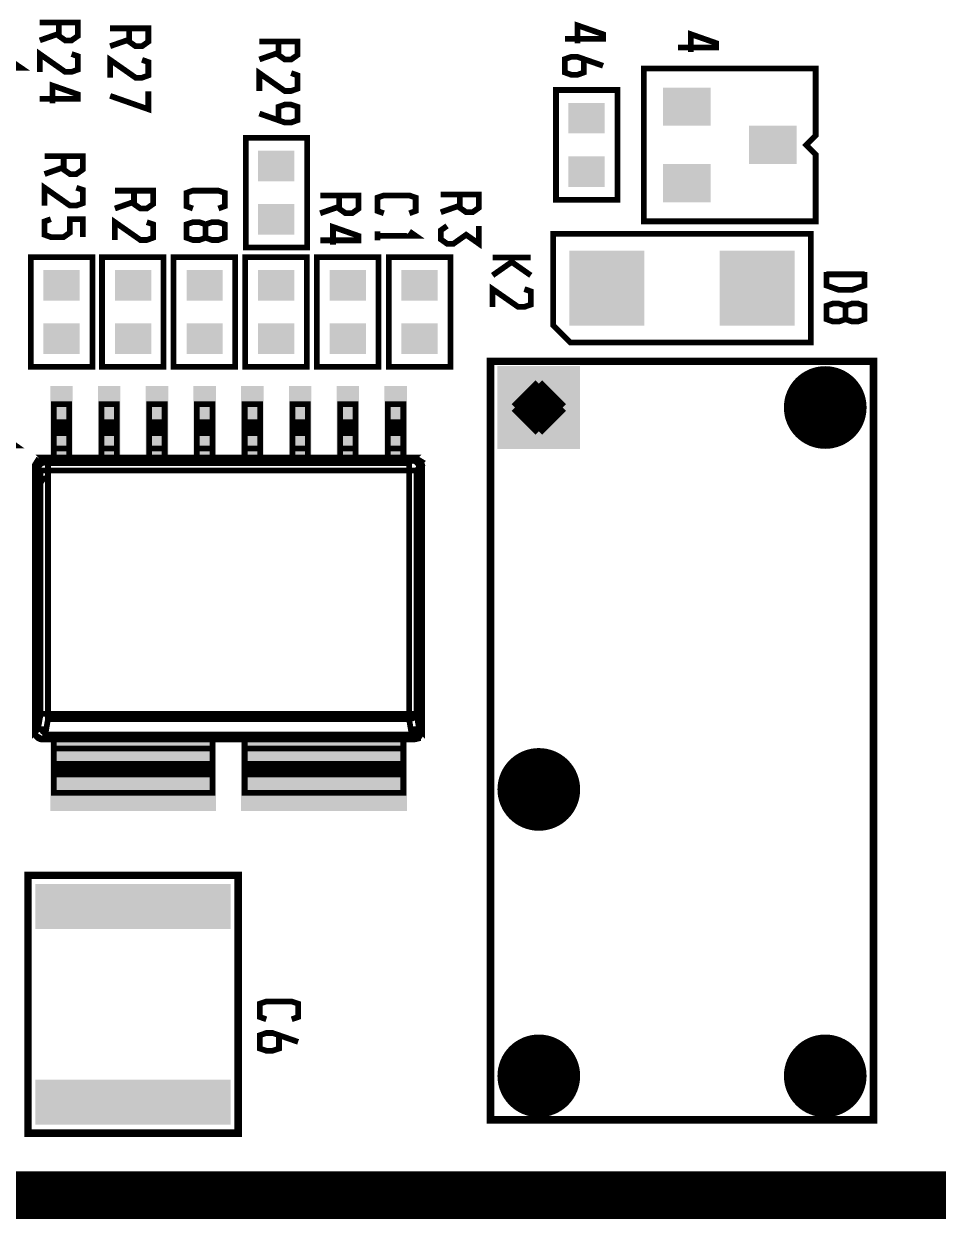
# Model space of a CAD drawing. Extents: x 36 to 154, y -1 to 63.
# Drawn here: x 88.54 to 112.86, y -0.64 to 31.16 of the extents above; entities that cross this region are included whole.
import ezdxf

# ---------------------------------------------------------------- set-up
doc = ezdxf.new("R2010")
doc.units = 0
doc.header["$MEASUREMENT"] = 0
doc.layers.get('0').update_dxf_attribs({"linetype": 'CONTINUOUS'})
for name, color, linetype in [('25-336-0_BOT', 7, 'CONTINUOUS'), ('25-336-0_DRD', 7, 'CONTINUOUS'), ('25-336-0_SST', 1, 'CONTINUOUS'), ('25-336-0_TOP', 4, 'CONTINUOUS'), ('THRUHOLE_TAP', 10, 'CONTINUOUS')]:
    doc.layers.add(name, color=color, linetype=linetype)

# ---------------------------------------------------------------- blocks, each defined once
blk = doc.blocks.new('ROUND_32')
at = {"const_width": 1.09982}
blk.add_lwpolyline([(-0.54991, 0, 1), (0.54991, 0, 1)], format="xyb", close=True, dxfattribs=at)
blk = doc.blocks.new('SQUARE_33')
blk.add_solid([(1.09982, 1.09982), (1.09982, -1.09982), (-1.09982, 1.09982), (-1.09982, -1.09982)])
blk = doc.blocks.new('ROUND_59')
at = {"const_width": 0.0762}
blk.add_lwpolyline([(-0.0381, 0, 1), (0.0381, 0, 1)], format="xyb", close=True, dxfattribs=at)
blk = doc.blocks.new('RECTANGLE_1')
blk.add_solid([(0.4826, 0.4064), (0.4826, -0.4064), (-0.4826, 0.4064), (-0.4826, -0.4064)])
blk = doc.blocks.new('RECTANGLE_5')
blk.add_solid([(2.59969, 0.59944), (2.59969, -0.59944), (-2.59969, 0.59944), (-2.59969, -0.59944)])
blk = doc.blocks.new('RECTANGLE_17')
blk.add_solid([(0.635, 0.508), (0.635, -0.508), (-0.635, 0.508), (-0.635, -0.508)])
blk = doc.blocks.new('SQUARE_18')
blk.add_solid([(0.99949, 0.99949), (0.99949, -0.99949), (-0.99949, 0.99949), (-0.99949, -0.99949)])
blk = doc.blocks.new('RECTANGLE_43')
blk.add_solid([(2.20472, 0.99949), (2.20472, -0.99949), (-2.20472, 0.99949), (-2.20472, -0.99949)])
blk = doc.blocks.new('RECTANGLE_44')
blk.add_solid([(0.29972, 0.99949), (0.29972, -0.99949), (-0.29972, 0.99949), (-0.29972, -0.99949)])
blk = doc.blocks.new('ROUND_11')
at = {"const_width": 0.50038}
blk.add_lwpolyline([(-0.25019, 0, 1), (0.25019, 0, 1)], format="xyb", close=True, dxfattribs=at)
blk = doc.blocks.new('ROUND_23')
at = {"const_width": 0.59944}
blk.add_lwpolyline([(-0.29972, 0, 1), (0.29972, 0, 1)], format="xyb", close=True, dxfattribs=at)

msp = doc.modelspace()

# ---------------------------------------------------------------- linework, layer by layer
at = {"layer": '25-336-0_DRD'}
for points, const_width in [([(38.1, 0), (153.67, 0), (153.67, 62.23), (36.83, 62.23), (36.83, 0), (38.1, 0)], 1.27), ([(102.235, 21.59), (101.6, 20.955)], 0.254), ([(102.87, 20.955), (102.235, 21.59)], 0.254), ([(109.855, 21.59), (109.22, 20.955)], 0.254), ([(110.49, 20.955), (109.855, 21.59)], 0.254), ([(101.6, 20.955), (102.235, 20.32)], 0.254), ([(102.235, 20.32), (102.87, 20.955)], 0.254), ([(109.22, 20.955), (109.855, 20.32)], 0.254), ([(109.855, 20.32), (110.49, 20.955)], 0.254), ([(101.6, 11.43), (101.6, 10.795)], 0.254), ([(102.235, 11.43), (101.6, 11.43)], 0.254), ([(102.235, 10.16), (102.235, 11.43)], 0.254), ([(101.6, 10.795), (102.87, 10.795)], 0.254), ([(102.87, 10.795), (102.87, 10.16)], 0.254), ([(102.87, 10.16), (102.235, 10.16)], 0.254), ([(101.6, 3.81), (101.6, 3.175)], 0.254), ([(102.235, 3.81), (101.6, 3.81)], 0.254), ([(102.235, 2.54), (102.235, 3.81)], 0.254), ([(109.22, 3.81), (109.22, 3.175)], 0.254), ([(109.855, 3.81), (109.22, 3.81)], 0.254), ([(109.855, 2.54), (109.855, 3.81)], 0.254), ([(101.6, 3.175), (102.87, 3.175)], 0.254), ([(102.87, 3.175), (102.87, 2.54)], 0.254), ([(109.22, 3.175), (110.49, 3.175)], 0.254), ([(110.49, 3.175), (110.49, 2.54)], 0.254), ([(102.87, 2.54), (102.235, 2.54)], 0.254), ([(110.49, 2.54), (109.855, 2.54)], 0.254)]:
    msp.add_lwpolyline(points, dxfattribs=dict(at, const_width=const_width))
at = {"layer": '25-336-0_SST'}
for points, const_width in [([(89.46642, 31.19628), (89.46642, 30.84068), (89.63406, 30.7213), (89.80424, 30.7213), (89.97442, 30.84068), (89.97442, 31.19628), (88.95842, 31.19628)], 0.1524), ([(103.26624, 30.6451), (103.26624, 31.12008), (103.94442, 30.88386), (103.94442, 30.76448), (102.92842, 30.76448)], 0.1524), ([(89.46642, 30.8991), (88.95842, 30.7213)], 0.1524), ([(91.3384, 31.04134), (91.3384, 30.68574), (91.50858, 30.56636), (91.67876, 30.56636), (91.8464, 30.68574), (91.8464, 31.04134), (90.8304, 31.04134)], 0.1524), ([(106.27868, 30.41142), (106.27868, 30.8864), (106.95686, 30.64764), (106.95686, 30.5308), (105.94086, 30.5308)], 0.1524), ([(91.3384, 30.74416), (90.8304, 30.56636)], 0.1524), ([(95.30842, 30.68828), (95.30842, 30.33268), (95.47606, 30.2133), (95.64624, 30.2133), (95.81642, 30.33268), (95.81642, 30.68828), (94.80042, 30.68828)], 0.1524), ([(88.95842, 29.8831), (88.95842, 30.35808), (89.63406, 29.8831), (89.80424, 29.8831), (89.97442, 29.94406), (89.97442, 30.29966), (89.80424, 30.35808)], 0.1524), ([(90.8304, 29.72816), (90.8304, 30.20314), (91.50858, 29.72816), (91.67876, 29.72816), (91.8464, 29.78912), (91.8464, 30.14472), (91.67876, 30.20314)], 0.1524), ([(95.30842, 30.3911), (94.80042, 30.2133)], 0.1524), ([(103.43642, 30.22346), (103.43642, 29.86786), (103.26624, 29.8069), (103.09606, 29.8069), (102.92842, 29.86786), (102.92842, 30.22346), (103.09606, 30.28188), (103.26624, 30.28188), (103.94442, 30.04566)], 0.1524), ([(87.43442, 29.99486), (88.45042, 29.99486), (88.28024, 30.1117)], 0.1524), ([(94.80042, 29.3751), (94.80042, 29.85008), (95.47606, 29.3751), (95.64624, 29.3751), (95.81642, 29.43606), (95.81642, 29.79166), (95.64624, 29.85008)], 0.1524), ([(105.029, 29.972), (105.029, 25.908), (109.601, 25.908), (109.601, 27.686), (109.347, 27.94), (109.601, 28.194), (109.601, 29.972), (105.029, 29.972)], 0.1524), ([(89.29624, 29.0449), (89.29624, 29.51988), (89.97442, 29.28366), (89.97442, 29.16428), (88.95842, 29.16428)], 0.1524), ([(90.8304, 29.24556), (91.8464, 28.88996), (91.8464, 29.36494)], 0.1524), ([(104.3305, 26.4795), (104.3305, 29.4005), (102.6922, 29.4005), (102.6922, 26.4795), (104.3305, 26.4795)], 0.1524), ([(95.30842, 28.59786), (95.30842, 28.95346), (95.47606, 29.01188), (95.64624, 29.01188), (95.81642, 28.95346), (95.81642, 28.59786), (95.64624, 28.5369), (95.47606, 28.5369), (94.80042, 28.77566)], 0.1524), ([(96.0755, 25.2095), (96.0755, 28.1305), (94.4372, 28.1305), (94.4372, 25.2095), (96.0755, 25.2095)], 0.1524), ([(89.59342, 27.64028), (89.59342, 27.28468), (89.76106, 27.1653), (89.93124, 27.1653), (90.10142, 27.28468), (90.10142, 27.64028), (89.08542, 27.64028)], 0.1524), ([(89.59342, 27.3431), (89.08542, 27.1653)], 0.1524), ([(89.08542, 26.3271), (89.08542, 26.80208), (89.76106, 26.3271), (89.93124, 26.3271), (90.10142, 26.38806), (90.10142, 26.74366), (89.93124, 26.80208)], 0.1524), ([(91.4654, 26.72334), (91.4654, 26.36774), (91.63558, 26.24836), (91.80576, 26.24836), (91.9734, 26.36774), (91.9734, 26.72334), (90.9574, 26.72334)], 0.1524), ([(93.03258, 26.24836), (92.8624, 26.30932), (92.8624, 26.66492), (93.03258, 26.72334), (93.71076, 26.72334), (93.8784, 26.66492), (93.8784, 26.30932), (93.71076, 26.24836)], 0.1524), ([(91.4654, 26.42616), (90.9574, 26.24836)], 0.1524), ([(96.9264, 26.59634), (96.9264, 26.24074), (97.09658, 26.12136), (97.26676, 26.12136), (97.4344, 26.24074), (97.4344, 26.59634), (96.4184, 26.59634)], 0.1524), ([(98.11258, 26.12136), (97.9424, 26.18232), (97.9424, 26.53792), (98.11258, 26.59634), (98.79076, 26.59634), (98.9584, 26.53792), (98.9584, 26.18232), (98.79076, 26.12136)], 0.1524), ([(100.13442, 26.62428), (100.13442, 26.26868), (100.30206, 26.1493), (100.47224, 26.1493), (100.64242, 26.26868), (100.64242, 26.62428), (99.62642, 26.62428)], 0.1524), ([(100.13442, 26.3271), (99.62642, 26.1493)], 0.1524), ([(96.9264, 26.29916), (96.4184, 26.12136)], 0.1524), ([(89.25306, 25.96388), (89.08542, 25.90546), (89.08542, 25.54986), (89.25306, 25.4889), (89.59342, 25.4889), (89.76106, 25.60828), (89.76106, 25.96388), (90.10142, 25.96388), (90.10142, 25.4889)], 0.1524), ([(90.9574, 25.41016), (90.9574, 25.88514), (91.63558, 25.41016), (91.80576, 25.41016), (91.9734, 25.47112), (91.9734, 25.82672), (91.80576, 25.88514)], 0.1524), ([(93.3704, 25.47112), (93.54058, 25.41016), (93.71076, 25.41016), (93.8784, 25.47112), (93.8784, 25.82672), (93.71076, 25.88514), (93.54058, 25.88514), (93.3704, 25.82672), (93.3704, 25.47112), (93.20276, 25.41016), (93.03258, 25.41016), (92.8624, 25.47112), (92.8624, 25.82672), (93.03258, 25.88514), (93.20276, 25.88514), (93.3704, 25.82672)], 0.1524), ([(96.75876, 25.28316), (96.75876, 25.75814), (97.4344, 25.52192), (97.4344, 25.40254), (96.4184, 25.40254)], 0.1524), ([(99.79406, 25.78608), (99.62642, 25.6667), (99.62642, 25.43048), (99.79406, 25.3111), (99.96424, 25.3111), (100.30206, 25.54986), (100.64242, 25.3111), (100.64242, 25.78608)], 0.1524), ([(97.9424, 25.40254), (97.9424, 25.63876)], 0.1524), ([(97.9424, 25.52192), (98.9584, 25.52192), (98.79076, 25.63876)], 0.1524), ([(103.0732, 22.6822), (109.474, 22.6822), (109.474, 25.5778), (102.616, 25.5778), (102.616, 23.1394), (103.0732, 22.6822)], 0.1524), ([(90.3605, 22.0345), (90.3605, 24.9555), (88.7222, 24.9555), (88.7222, 22.0345), (90.3605, 22.0345)], 0.1524), ([(90.6145, 24.9555), (90.6145, 22.0345), (92.2528, 22.0345), (92.2528, 24.9555), (90.6145, 24.9555)], 0.1524), ([(92.5195, 24.9555), (92.5195, 22.0345), (94.1578, 22.0345), (94.1578, 24.9555), (92.5195, 24.9555)], 0.1524), ([(94.4245, 24.9555), (94.4245, 22.0345), (96.0628, 22.0345), (96.0628, 24.9555), (94.4245, 24.9555)], 0.1524), ([(96.3295, 24.9555), (96.3295, 22.0345), (97.9678, 22.0345), (97.9678, 24.9555), (96.3295, 24.9555)], 0.1524), ([(99.8855, 22.0345), (99.8855, 24.9555), (98.2472, 24.9555), (98.2472, 22.0345), (99.8855, 22.0345)], 0.1524), ([(102.02164, 24.9428), (101.00564, 24.9428)], 0.1524), ([(101.00564, 24.47036), (101.51364, 24.82596), (102.02164, 24.47036)], 0.1524), ([(109.88548, 24.55672), (109.88548, 24.20112), (110.2233, 24.08174), (110.56366, 24.08174), (110.90148, 24.20112), (110.90148, 24.55672)], 0.1524), ([(109.88548, 24.4983), (110.90148, 24.4983)], 0.1524), ([(101.00564, 23.63216), (101.00564, 24.1046), (101.68382, 23.63216), (101.85146, 23.63216), (102.02164, 23.69058), (102.02164, 24.04618), (101.85146, 24.1046)], 0.1524), ([(110.39348, 23.3045), (110.56366, 23.24354), (110.7313, 23.24354), (110.90148, 23.3045), (110.90148, 23.6601), (110.7313, 23.71852), (110.56366, 23.71852), (110.39348, 23.6601), (110.39348, 23.3045), (110.2233, 23.24354), (110.05566, 23.24354), (109.88548, 23.3045), (109.88548, 23.6601), (110.05566, 23.71852), (110.2233, 23.71852), (110.39348, 23.6601)], 0.1524), ([(101.04882, 22.18436), (111.14024, 22.18436), (111.14024, 2.00406), (100.94976, 2.00406), (100.94976, 22.18436), (101.04882, 22.18436)], 0.20066), ([(93.13926, 20.5613), (93.13926, 21.04136), (93.55074, 21.04136), (93.55074, 20.5613), (93.13926, 20.5613), (93.13926, 20.41398), (93.13926, 20.27174), (93.55074, 20.27174), (93.55074, 19.86788), (93.55074, 19.62404), (93.13926, 19.62404), (89.02954, 19.62404), (89.027, 19.62404), (89.17686, 19.47418), (89.17686, 19.2786), (89.17686, 12.80668), (88.98128, 12.80668), (88.91016, 12.40028), (88.82888, 12.32154), (88.82888, 12.32408)], 0.1524), ([(89.32926, 19.62404), (89.32926, 19.86788), (89.74074, 19.86788), (89.74074, 20.27174), (89.74074, 20.41398), (89.32926, 20.41398), (89.32926, 20.5613), (89.32926, 21.04136), (89.74074, 21.04136), (89.74074, 20.5613), (89.74074, 20.41398)], 0.1524), ([(90.59926, 19.62404), (90.59926, 19.86788), (91.01074, 19.86788), (91.01074, 20.27174), (91.01074, 20.41398), (90.59926, 20.41398), (90.59926, 20.5613), (90.59926, 21.04136), (91.01074, 21.04136), (91.01074, 20.5613), (91.01074, 20.41398)], 0.1524), ([(91.86926, 19.62404), (91.86926, 19.86788), (92.28074, 19.86788), (92.28074, 20.27174), (92.28074, 20.41398), (91.86926, 20.41398), (91.86926, 20.5613), (91.86926, 21.04136), (92.28074, 21.04136), (92.28074, 20.5613), (92.28074, 20.41398)], 0.1524), ([(93.55074, 19.62404), (94.40926, 19.62404), (94.82074, 19.62404), (95.67926, 19.62404), (96.09074, 19.62404), (96.94926, 19.62404), (97.36074, 19.62404), (98.21926, 19.62404), (98.63074, 19.62404), (98.63074, 19.86788), (98.63074, 20.27174), (98.21926, 20.27174), (98.21926, 20.41398), (98.21926, 20.5613), (98.63074, 20.5613), (98.63074, 21.04136), (98.21926, 21.04136), (98.21926, 20.5613)], 0.1524), ([(94.40926, 19.62404), (94.40926, 19.86788), (94.82074, 19.86788), (94.82074, 20.27174), (94.82074, 20.41398), (94.40926, 20.41398), (94.40926, 20.5613), (94.40926, 21.04136), (94.82074, 21.04136), (94.82074, 20.5613), (94.82074, 20.41398)], 0.1524), ([(95.67926, 19.62404), (95.67926, 19.86788), (96.09074, 19.86788), (96.09074, 20.27174), (96.09074, 20.41398), (95.67926, 20.41398), (95.67926, 20.5613), (95.67926, 21.04136), (96.09074, 21.04136), (96.09074, 20.5613), (96.09074, 20.41398)], 0.1524), ([(96.94926, 19.62404), (96.94926, 19.86788), (97.36074, 19.86788), (97.36074, 20.27174), (97.36074, 20.41398), (96.94926, 20.41398), (96.94926, 20.5613), (96.94926, 21.04136), (97.36074, 21.04136), (97.36074, 20.5613), (97.36074, 20.41398)], 0.1524), ([(89.74074, 20.5613), (89.32926, 20.5613)], 0.1524), ([(89.32926, 20.41398), (89.32926, 20.27174)], 0.1524), ([(91.01074, 20.5613), (90.59926, 20.5613)], 0.1524), ([(90.59926, 20.41398), (90.59926, 20.27174)], 0.1524), ([(92.28074, 20.5613), (91.86926, 20.5613)], 0.1524), ([(91.86926, 20.41398), (91.86926, 20.27174)], 0.1524), ([(93.13926, 20.41398), (93.55074, 20.41398), (93.55074, 20.5613)], 0.1524), ([(93.55074, 20.41398), (93.55074, 20.27174)], 0.1524), ([(94.82074, 20.5613), (94.40926, 20.5613)], 0.1524), ([(94.40926, 20.41398), (94.40926, 20.27174)], 0.1524), ([(96.09074, 20.5613), (95.67926, 20.5613)], 0.1524), ([(95.67926, 20.41398), (95.67926, 20.27174)], 0.1524), ([(97.36074, 20.5613), (96.94926, 20.5613)], 0.1524), ([(96.94926, 20.41398), (96.94926, 20.27174)], 0.1524), ([(98.21926, 20.41398), (98.63074, 20.41398), (98.63074, 20.5613)], 0.1524), ([(98.63074, 20.41398), (98.63074, 20.27174)], 0.1524), ([(87.29218, 19.94662), (88.30818, 19.94662), (88.138, 20.066)], 0.1524), ([(89.74074, 20.27174), (89.32926, 20.27174), (89.32926, 19.86788)], 0.1524), ([(91.01074, 20.27174), (90.59926, 20.27174), (90.59926, 19.86788)], 0.1524), ([(92.28074, 20.27174), (91.86926, 20.27174), (91.86926, 19.86788)], 0.1524), ([(93.55074, 19.86788), (93.13926, 19.86788), (93.13926, 20.27174)], 0.1524), ([(94.82074, 20.27174), (94.40926, 20.27174), (94.40926, 19.86788)], 0.1524), ([(96.09074, 20.27174), (95.67926, 20.27174), (95.67926, 19.86788)], 0.1524), ([(97.36074, 20.27174), (96.94926, 20.27174), (96.94926, 19.86788)], 0.1524), ([(98.63074, 19.86788), (98.21926, 19.86788), (98.21926, 20.27174)], 0.1524), ([(89.74074, 19.86788), (89.74074, 19.62404)], 0.1524), ([(91.01074, 19.86788), (91.01074, 19.62404)], 0.1524), ([(92.28074, 19.86788), (92.28074, 19.62404)], 0.1524), ([(93.13926, 19.86788), (93.13926, 19.62404)], 0.1524), ([(94.82074, 19.86788), (94.82074, 19.62404)], 0.1524), ([(96.09074, 19.86788), (96.09074, 19.62404)], 0.1524), ([(97.36074, 19.86788), (97.36074, 19.62404)], 0.1524), ([(98.21926, 19.86788), (98.21926, 19.62404)], 0.1524), ([(88.82888, 12.32154), (88.82888, 12.32408), (88.82888, 19.42592), (88.82888, 19.42846), (88.9381, 19.60372)], 0.1524), ([(88.98128, 19.2786), (88.82888, 19.42846)], 0.1524), ([(89.17686, 19.47418), (98.78314, 19.47418), (98.78314, 19.2786), (98.97872, 19.2786)], 0.1524), ([(98.78314, 19.47418), (98.933, 19.62404), (98.93046, 19.62404), (98.63074, 19.62404)], 0.1524), ([(98.97872, 12.80668), (98.97872, 19.2786), (99.13112, 19.42846), (99.10826, 19.51482), (99.1108, 19.51736), (98.933, 19.62404), (99.10826, 19.51736)], 0.1524), ([(99.05238, 12.40028), (99.13112, 12.32154), (99.13112, 12.32408), (99.13112, 19.42592), (99.13112, 19.42846)], 0.1524), ([(88.98128, 12.80668), (88.98128, 19.2786), (89.17686, 19.2786), (98.78314, 19.2786), (98.78314, 12.80668), (89.17686, 12.80668), (89.17686, 12.66444)], 0.1524), ([(89.10574, 12.25804), (89.17686, 12.66444), (98.78314, 12.66444), (98.78314, 12.80668), (98.97872, 12.80668), (99.05238, 12.40028)], 0.1524), ([(98.85426, 12.25804), (98.85426, 12.2047), (89.10574, 12.2047), (89.10574, 12.25804), (98.85426, 12.25804), (98.78314, 12.66444)], 0.1524), ([(99.02444, 12.14628), (99.13112, 12.32154), (99.0219, 12.14882), (99.0219, 12.14628), (98.933, 12.12596), (98.93046, 12.12596), (89.02954, 12.12596), (89.027, 12.12596), (88.85174, 12.23264)], 0.1524), ([(89.027, 12.12596), (89.10574, 12.2047)], 0.1524), ([(93.55074, 12.12596), (93.55074, 11.88212), (89.32926, 11.88212), (89.32926, 11.47826), (89.32926, 11.33602), (93.55074, 11.33602), (93.55074, 11.1887), (93.55074, 10.7061), (89.32926, 10.7061), (89.32926, 11.1887), (89.32926, 11.33602)], 0.1524), ([(89.32926, 11.88212), (89.32926, 12.12596)], 0.1524), ([(98.63074, 12.12596), (98.63074, 11.88212), (94.40926, 11.88212), (94.40926, 11.47826), (94.40926, 11.33602), (98.63074, 11.33602), (98.63074, 11.1887), (98.63074, 10.7061), (94.40926, 10.7061), (94.40926, 11.1887), (94.40926, 11.33602)], 0.1524), ([(94.40926, 11.88212), (94.40926, 12.12596)], 0.1524), ([(98.85426, 12.2047), (98.933, 12.12596)], 0.1524), ([(89.32926, 11.47826), (93.55074, 11.47826), (93.55074, 11.88212)], 0.1524), ([(94.40926, 11.47826), (98.63074, 11.47826), (98.63074, 11.88212)], 0.1524), ([(93.55074, 11.33602), (93.55074, 11.47826)], 0.1524), ([(98.63074, 11.33602), (98.63074, 11.47826)], 0.1524), ([(89.32926, 11.1887), (93.55074, 11.1887)], 0.1524), ([(94.40926, 11.1887), (98.63074, 11.1887)], 0.1524), ([(88.646, 8.509), (88.646, 1.651), (94.234, 1.651), (94.234, 8.509), (88.646, 8.509)], 0.20066), ([(94.98584, 4.68122), (94.81566, 4.73964), (94.81566, 5.09524), (94.98584, 5.15366), (95.66148, 5.15366), (95.83166, 5.09524), (95.83166, 4.73964), (95.66148, 4.68122)], 0.1524), ([(95.32366, 4.25704), (95.32366, 3.90144), (95.15348, 3.84302), (94.98584, 3.84302), (94.81566, 3.90144), (94.81566, 4.25704), (94.98584, 4.31546), (95.15348, 4.31546), (95.83166, 4.07924)], 0.1524)]:
    msp.add_lwpolyline(points, dxfattribs=dict(at, const_width=const_width))
at = {"layer": '25-336-0_SST', "const_width": 0.1524}
for points in [[(89.10574, 19.5453, 0.3924235), (88.91016, 19.34972)], [(89.10574, 19.48942, 0.3185512), (88.91016, 19.34972)], [(99.05238, 19.34972, 0.3925685), (98.85426, 19.5453)], [(89.17686, 19.08556, 0.3217577), (88.98128, 18.94332)], [(98.78314, 12.66444, 0.3217577), (98.97872, 12.80668)], [(88.82888, 12.32408, 0.4104787), (89.027, 12.12596)], [(88.98128, 12.4714, 0.3924235), (89.17686, 12.27582)], [(98.78314, 12.27582, 0.3924235), (98.97872, 12.4714)], [(98.85426, 12.25804, 0.319659), (99.05238, 12.40028)], [(88.82888, 12.32154, 0.4142136), (89.027, 12.12342)]]:
    msp.add_lwpolyline(points, format="xyb", dxfattribs=at)

# ---------------------------------------------------------------- block references
at = {"layer": '25-336-0_BOT'}
for name, p in [('SQUARE_33', (102.235, 20.955)), ('ROUND_32', (109.855, 20.955)), ('ROUND_32', (102.235, 10.795)), ('ROUND_32', (102.235, 3.175)), ('ROUND_32', (109.855, 3.175))]:
    msp.add_blockref(name, p, dxfattribs=at)
at = {"layer": '25-336-0_SST'}
for p in [(89.027, 12.12596), (98.85426, 12.25804)]:
    msp.add_blockref('ROUND_59', p, dxfattribs=at)
at = {"layer": '25-336-0_TOP'}
for name, p in [('RECTANGLE_17', (106.172, 28.956)), ('RECTANGLE_1', (103.505, 28.6512)), ('RECTANGLE_17', (108.458, 27.94)), ('RECTANGLE_1', (95.25, 27.3812)), ('RECTANGLE_1', (103.505, 27.2288)), ('RECTANGLE_17', (106.172, 26.924)), ('RECTANGLE_1', (95.25, 25.9588)), ('SQUARE_18', (104.04602, 24.13)), ('SQUARE_18', (108.04398, 24.13)), ('RECTANGLE_1', (89.535, 24.2062)), ('RECTANGLE_1', (91.44, 24.2062)), ('RECTANGLE_1', (93.345, 24.2062)), ('RECTANGLE_1', (95.25, 24.2062)), ('RECTANGLE_1', (97.155, 24.2062)), ('RECTANGLE_1', (99.06, 24.2062)), ('RECTANGLE_1', (89.535, 22.7838)), ('RECTANGLE_1', (91.44, 22.7838)), ('RECTANGLE_1', (93.345, 22.7838)), ('RECTANGLE_1', (95.25, 22.7838)), ('RECTANGLE_1', (97.155, 22.7838)), ('RECTANGLE_1', (99.06, 22.7838)), ('SQUARE_33', (102.235, 20.955)), ('ROUND_32', (109.855, 20.955)), ('RECTANGLE_44', (89.535, 20.52574)), ('RECTANGLE_44', (90.805, 20.52574)), ('RECTANGLE_44', (92.075, 20.52574)), ('RECTANGLE_44', (93.345, 20.52574)), ('RECTANGLE_44', (94.615, 20.52574)), ('RECTANGLE_44', (95.885, 20.52574)), ('RECTANGLE_44', (97.155, 20.52574)), ('RECTANGLE_44', (98.425, 20.52574)), ('RECTANGLE_43', (91.44, 11.22426)), ('RECTANGLE_43', (96.52, 11.22426)), ('ROUND_32', (102.235, 10.795)), ('RECTANGLE_5', (91.44, 7.67842)), ('ROUND_32', (102.235, 3.175)), ('ROUND_32', (109.855, 3.175)), ('RECTANGLE_5', (91.44, 2.47904))]:
    msp.add_blockref(name, p, dxfattribs=at)
at = {"layer": 'THRUHOLE_TAP'}
for name, p in [('ROUND_11', (102.235, 20.955)), ('ROUND_11', (109.855, 20.955)), ('ROUND_23', (102.235, 10.795)), ('ROUND_23', (102.235, 3.175)), ('ROUND_23', (109.855, 3.175))]:
    msp.add_blockref(name, p, dxfattribs=at)

doc.saveas('drawing.dxf')
